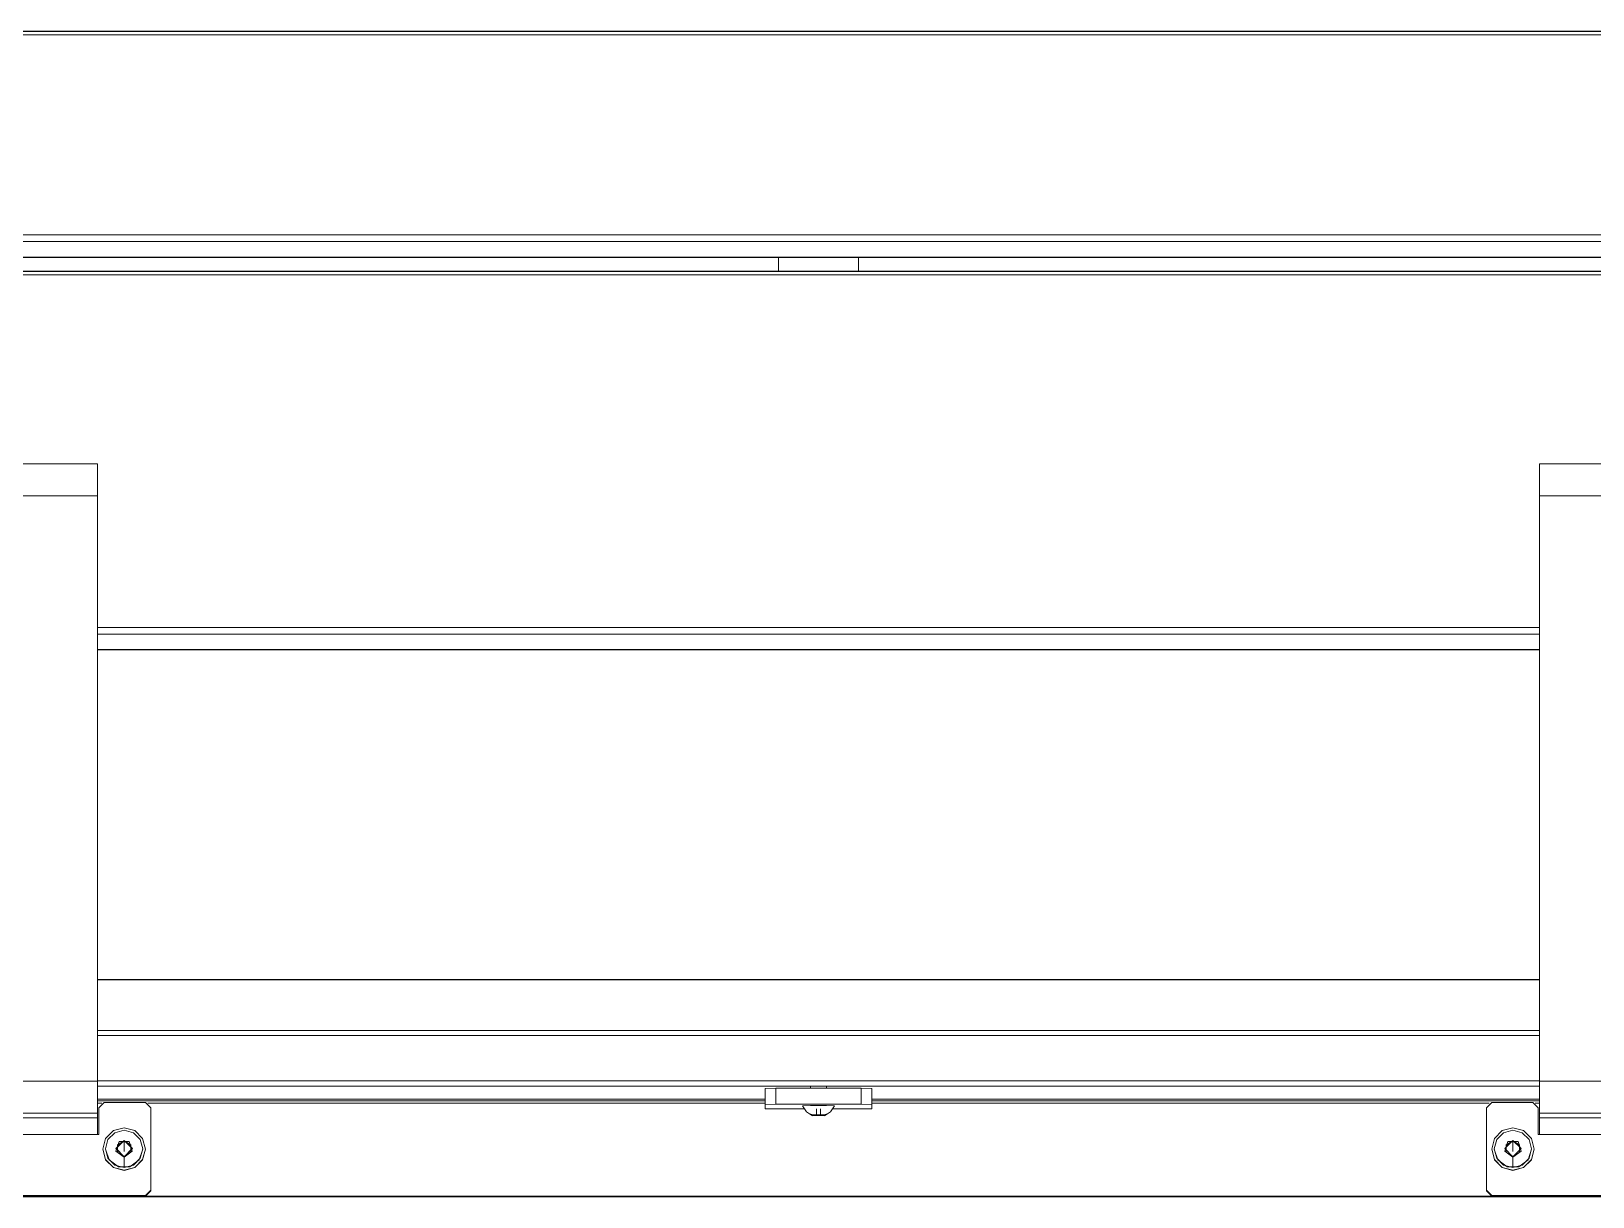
# Model space of a CAD drawing. Header units: millimetres. Extents: x 22162 to 28102, y 3160 to 7360.
# Drawn here: x 25111 to 25698, y 6260 to 6698 of the extents above; entities that cross this region are included whole.
import ezdxf

# ---------------------------------------------------------------- set-up
doc = ezdxf.new("R2010")
doc.units = ezdxf.units.MM
doc.header["$LTSCALE"] = 0.3
doc.layers.add('Visible', color=7, linetype='Continuous', lineweight=18)

msp = doc.modelspace()

# ---------------------------------------------------------------- linework, layer by layer
at = {"layer": 'Visible', "color": 0}
for p, q in [((26301.14, 6698.44), (24513.38, 6698.44)), ((24513.73, 6698.32), (26300.79, 6698.32)), ((24515.26, 6697.12), (26299.26, 6697.12)), ((24515.26, 6621.95), (26299.26, 6621.95)), ((24513.26, 6619.38), (26301.26, 6619.38)), ((24513.26, 6613.57), (26301.26, 6613.57)), ((26301.14, 6613.45), (24513.38, 6613.45)), ((25392.26, 6613.45), (24555.26, 6613.45)), ((25392.26, 6613.57), (25392.26, 6608.23)), ((25392.26, 6613.45), (25392.26, 6608.23)), ((25422.26, 6608.23), (25422.26, 6613.57)), ((25422.26, 6608.23), (25422.26, 6613.45)), ((26259.26, 6613.45), (25422.26, 6613.45)), ((26301.14, 6608.23), (24513.38, 6608.23)), ((24513.73, 6608.11), (26300.79, 6608.11)), ((24515.26, 6606.91), (26299.26, 6606.91)), ((25096.26, 6535.85), (25136.26, 6535.85)), ((25136.26, 6535.84), (25096.26, 6535.84)), ((25678.26, 6535.85), (25718.26, 6535.85)), ((25718.26, 6535.84), (25678.26, 6535.84)), ((25136.26, 6523.85), (25096.26, 6523.85)), ((25136.26, 6303.86), (25136.26, 6523.85)), ((25678.26, 6303.86), (25678.26, 6523.85)), ((25718.26, 6523.85), (25678.26, 6523.85)), ((25136.26, 6474.41), (25678.26, 6474.41)), ((25136.26, 6471.85), (25678.26, 6471.85)), ((25136.26, 6466.04), (25678.26, 6466.04)), ((25678.26, 6465.92), (25136.26, 6465.92)), ((25678.26, 6465.91), (25136.26, 6465.91)), ((25678.26, 6342.05), (25136.26, 6342.05)), ((25136.26, 6341.95), (25678.26, 6341.95)), ((25136.26, 6322.96), (25678.26, 6322.96)), ((25678.26, 6322.96), (25136.26, 6322.96)), ((25136.26, 6321.03), (25678.26, 6321.03)), ((25136.26, 6303.86), (25096.26, 6303.86)), ((25136.26, 6304.04), (25678.26, 6304.04)), ((25718.26, 6303.86), (25678.26, 6303.86)), ((25136.26, 6301.98), (25678.26, 6301.98)), ((25387.26, 6295.06), (25387.26, 6301.06)), ((25423.26, 6301.2), (25391.26, 6301.2)), ((25391.26, 6295.2), (25391.26, 6301.2)), ((25404.26, 6301.2), (25404.26, 6301.98)), ((25423.26, 6301.2), (25423.26, 6295.2)), ((25427.26, 6295.06), (25427.26, 6301.06)), ((25136.26, 6291.87), (25096.26, 6291.87)), ((25136.26, 6297.06), (25387.26, 6297.06)), ((25387.26, 6297.05), (25136.26, 6297.05)), ((25387.26, 6296.43), (25136.26, 6296.43)), ((25136.26, 6295.62), (25137.87, 6295.62)), ((25136.26, 6290.04), (25136.26, 6291.87)), ((25136.76, 6293.83), (25136.76, 6283.83)), ((25154.26, 6295.83), (25138.76, 6295.83)), ((25155.15, 6295.62), (25387.26, 6295.62)), ((25156.26, 6262.85), (25156.26, 6293.83)), ((25387.26, 6295.06), (25387.26, 6293.43)), ((25392.46, 6293.43), (25387.26, 6293.43)), ((25423.26, 6295.2), (25391.26, 6295.2)), ((25392.26, 6293.43), (25392.26, 6293.42)), ((25392.26, 6293.42), (25401.89, 6293.42)), ((25392.46, 6293.43), (25392.46, 6293.42)), ((25392.46, 6293.42), (25392.46, 6293.43)), ((25406.51, 6291.01), (25406.51, 6293.48)), ((25406.51, 6291.01), (25406.51, 6293.48)), ((25408.01, 6291.01), (25408.01, 6293.48)), ((25408.01, 6291.01), (25408.01, 6293.48)), ((25412.63, 6293.42), (25422.26, 6293.42)), ((25422.06, 6293.43), (25422.06, 6293.42)), ((25427.26, 6293.43), (25422.06, 6293.43)), ((25422.06, 6293.42), (25422.06, 6293.43)), ((25422.26, 6293.42), (25422.26, 6293.43)), ((25427.26, 6297.06), (25678.26, 6297.06)), ((25678.26, 6297.05), (25427.26, 6297.05)), ((25678.26, 6296.43), (25427.26, 6296.43)), ((25427.26, 6295.62), (25659.37, 6295.62)), ((25427.26, 6295.06), (25427.26, 6293.43)), ((25658.26, 6293.83), (25658.26, 6262.85)), ((25675.76, 6295.83), (25660.26, 6295.83)), ((25676.65, 6295.62), (25678.26, 6295.62)), ((25677.76, 6283.83), (25677.76, 6293.83)), ((25678.26, 6290.04), (25678.26, 6291.87)), ((25718.26, 6291.87), (25678.26, 6291.87)), ((25136.26, 6290.04), (25096.26, 6290.04)), ((25404.26, 6291.46), (25404.26, 6291.46)), ((25404.63, 6291.12), (25404.63, 6291.48)), ((25404.63, 6291.12), (25404.63, 6291.48)), ((25405.01, 6291.35), (25405.01, 6290.89)), ((25405.38, 6291.03), (25405.38, 6291.17)), ((25405.38, 6291.03), (25405.38, 6291.17)), ((25406.51, 6291.19), (25406.51, 6291.19)), ((25408.01, 6291.19), (25408.01, 6291.19)), ((25409.13, 6291.03), (25409.13, 6291.17)), ((25409.14, 6291.03), (25409.14, 6291.17)), ((25409.51, 6291.35), (25409.51, 6290.89)), ((25409.88, 6291.12), (25409.88, 6291.48)), ((25409.89, 6291.12), (25409.89, 6291.48)), ((25718.26, 6290.04), (25678.26, 6290.04)), ((25136.26, 6283.83), (25096.26, 6283.83)), ((25136.76, 6283.83), (25136.26, 6283.83)), ((25143.76, 6279.96), (25143.76, 6279.86)), ((25146.26, 6281.4), (25146.26, 6281.3)), ((25146.26, 6281.4), (25146.26, 6281.3)), ((25148.76, 6279.96), (25148.76, 6279.86)), ((25665.76, 6279.96), (25665.76, 6279.86)), ((25668.26, 6281.4), (25668.26, 6281.3)), ((25668.26, 6281.4), (25668.26, 6281.3)), ((25670.76, 6279.96), (25670.76, 6279.86)), ((25678.26, 6283.83), (25677.76, 6283.83)), ((25718.26, 6283.83), (25678.26, 6283.83)), ((25138.26, 6278.37), (25138.26, 6278.34)), ((25139.26, 6278.4), (25139.26, 6278.37)), ((25153.26, 6278.4), (25153.26, 6278.37)), ((25154.26, 6278.37), (25154.26, 6278.34)), ((25660.26, 6278.37), (25660.26, 6278.34)), ((25661.26, 6278.4), (25661.26, 6278.37)), ((25675.26, 6278.4), (25675.26, 6278.37)), ((25676.26, 6278.37), (25676.26, 6278.34)), ((25156.26, 6262.85), (25156.26, 6262.64)), ((25658.26, 6262.85), (25658.26, 6262.64)), ((26256.26, 6260.43), (24558.26, 6260.43)), ((26256.25, 6260.64), (24558.27, 6260.64)), ((25154.26, 6260.85), (25078.26, 6260.85)), ((25154.26, 6260.64), (25078.26, 6260.64)), ((25154.26, 6260.64), (25154.26, 6260.85)), ((25736.26, 6260.85), (25660.26, 6260.85)), ((25660.26, 6260.64), (25660.26, 6260.85)), ((25736.26, 6260.64), (25660.26, 6260.64))]:
    msp.add_line(p, q, dxfattribs=at)
for points in [[(25136.26, 6535.84), (25136.26, 6535.85)], [(25136.26, 6535.85), (25136.26, 6534.23), (25136.26, 6529.84), (25136.26, 6523.85)], [(25678.26, 6535.84), (25678.26, 6535.85)], [(25678.26, 6535.85), (25678.26, 6534.23), (25678.26, 6529.84), (25678.26, 6523.85)], [(25136.26, 6303.86), (25136.26, 6297.99), (25136.26, 6293.63), (25136.26, 6291.87)], [(25678.26, 6303.86), (25678.26, 6297.99), (25678.26, 6293.63), (25678.26, 6291.87)], [(25387.26, 6301.06), (25391.26, 6301.2)], [(25410.26, 6301.2), (25410.26, 6301.98)], [(25423.26, 6301.2), (25427.26, 6301.06)], [(25138.76, 6295.83), (25136.76, 6293.83)], [(25156.26, 6293.83), (25154.26, 6295.83)], [(25387.26, 6295.06), (25391.26, 6295.2)], [(25413.26, 6294.57), (25410.23, 6294.75), (25404.2, 6294.75), (25401.26, 6294.57)], [(25401.26, 6294.57), (25401.44, 6294.52)], [(25401.26, 6294.57), (25402.77, 6292.37), (25404.98, 6290.9)], [(25409.53, 6290.9), (25411.75, 6292.37), (25413.26, 6294.57)], [(25423.26, 6295.2), (25427.26, 6295.06)], [(25660.26, 6295.83), (25658.26, 6293.83)], [(25677.76, 6293.83), (25675.76, 6295.83)], [(25136.26, 6290.04), (25136.26, 6288.14), (25136.26, 6283.83)], [(25146.26, 6286.37), (25142.26, 6285.3), (25139.33, 6282.37), (25138.26, 6278.37)], [(25154.26, 6278.37), (25153.19, 6282.37), (25150.26, 6285.3), (25146.26, 6286.37)], [(25404.63, 6291.12), (25404.26, 6291.46)], [(25404.26, 6291.46), (25405.38, 6291.17)], [(25404.26, 6291.37), (25404.63, 6291.08)], [(25405.01, 6290.89), (25404.63, 6291.12)], [(25404.63, 6291.12), (25404.63, 6291.12)], [(25404.63, 6291.07), (25404.63, 6291.08)], [(25404.63, 6291.07), (25404.98, 6290.9)], [(25404.98, 6290.9), (25405.01, 6290.89)], [(25405.38, 6291.03), (25405.01, 6291.21)], [(25405.38, 6291.17), (25406.51, 6291.19)], [(25405.38, 6291.17), (25405.38, 6291.17)], [(25405.38, 6291.03), (25405.38, 6291.03)], [(25406.51, 6291.01), (25405.38, 6291.03)], [(25406.51, 6291.19), (25408.01, 6291.19)], [(25406.51, 6291.19), (25406.51, 6291.19)], [(25408.01, 6291.01), (25406.51, 6291.01)], [(25406.51, 6291.01), (25406.51, 6291.01)], [(25408.01, 6291.19), (25408.01, 6291.19)], [(25408.01, 6291.19), (25409.13, 6291.17)], [(25409.13, 6291.03), (25408.01, 6291.01)], [(25408.01, 6291.01), (25408.01, 6291.01)], [(25409.14, 6291.17), (25409.13, 6291.17)], [(25409.13, 6291.03), (25409.14, 6291.03)], [(25409.14, 6291.17), (25410.26, 6291.46)], [(25409.51, 6291.21), (25409.14, 6291.03)], [(25409.88, 6291.12), (25409.51, 6290.89)], [(25409.51, 6290.89), (25409.53, 6290.9)], [(25409.53, 6290.9), (25409.88, 6291.07)], [(25409.88, 6291.12), (25409.89, 6291.12)], [(25409.89, 6291.08), (25409.88, 6291.07)], [(25410.26, 6291.46), (25409.89, 6291.12)], [(25409.89, 6291.08), (25410.26, 6291.37)], [(25668.26, 6286.37), (25664.26, 6285.3), (25661.33, 6282.37), (25660.26, 6278.37)], [(25676.26, 6278.37), (25675.19, 6282.37), (25672.26, 6285.3), (25668.26, 6286.37)], [(25678.26, 6290.04), (25678.26, 6288.14), (25678.26, 6283.83)], [(25146.26, 6285.4), (25142.76, 6284.46), (25140.2, 6281.9), (25139.26, 6278.4)], [(25146.26, 6275.42), (25143.16, 6278.52), (25146.26, 6281.62), (25149.36, 6278.52), (25146.26, 6275.42)], [(25146.26, 6275.28), (25143.17, 6277.52), (25144.35, 6281.15), (25148.17, 6281.15), (25149.35, 6277.52), (25146.26, 6275.28)], [(25146.26, 6281.55), (25143.23, 6278.52), (25146.26, 6275.49), (25149.29, 6278.52), (25146.26, 6281.55)], [(25146.26, 6281.4), (25143.76, 6279.96)], [(25143.76, 6279.86), (25146.26, 6281.3)], [(25143.76, 6279.96), (25143.76, 6279.96)], [(25143.76, 6277.08), (25143.76, 6279.96)], [(25143.76, 6279.86), (25143.76, 6279.85)], [(25143.76, 6277.08), (25143.76, 6279.85)], [(25153.26, 6278.4), (25152.32, 6281.9), (25149.76, 6284.46), (25146.26, 6285.4)], [(25146.26, 6281.4), (25146.26, 6281.55)], [(25146.26, 6281.4), (25146.26, 6281.4)], [(25148.76, 6279.96), (25146.26, 6281.4)], [(25146.26, 6281.4), (25146.26, 6281.4)], [(25146.26, 6281.3), (25146.26, 6281.3)], [(25146.26, 6281.3), (25146.26, 6281.3)], [(25146.26, 6281.3), (25148.76, 6279.86)], [(25146.26, 6279.27), (25146.26, 6281.3)], [(25148.76, 6277.08), (25148.76, 6279.96)], [(25148.76, 6279.96), (25148.76, 6279.96)], [(25148.76, 6279.85), (25148.76, 6279.86)], [(25148.76, 6277.08), (25148.76, 6279.85)], [(25668.26, 6285.4), (25664.76, 6284.46), (25662.2, 6281.9), (25661.26, 6278.4)], [(25668.26, 6275.42), (25665.16, 6278.52), (25668.26, 6281.62), (25671.36, 6278.52), (25668.26, 6275.42)], [(25668.26, 6275.28), (25665.17, 6277.52), (25666.35, 6281.15), (25670.17, 6281.15), (25671.35, 6277.52), (25668.26, 6275.28)], [(25668.26, 6281.55), (25665.23, 6278.52), (25668.26, 6275.49), (25671.29, 6278.52), (25668.26, 6281.55)], [(25668.26, 6281.4), (25665.76, 6279.96)], [(25665.76, 6279.86), (25668.26, 6281.3)], [(25665.76, 6279.96), (25665.76, 6279.96)], [(25665.76, 6277.08), (25665.76, 6279.96)], [(25665.76, 6279.86), (25665.76, 6279.85)], [(25665.76, 6277.08), (25665.76, 6279.85)], [(25675.26, 6278.4), (25674.32, 6281.9), (25671.76, 6284.46), (25668.26, 6285.4)], [(25668.26, 6281.4), (25668.26, 6281.55)], [(25668.26, 6281.4), (25668.26, 6281.4)], [(25670.76, 6279.96), (25668.26, 6281.4)], [(25668.26, 6281.4), (25668.26, 6281.4)], [(25668.26, 6281.3), (25668.26, 6281.3)], [(25668.26, 6281.3), (25668.26, 6281.3)], [(25668.26, 6281.3), (25670.76, 6279.86)], [(25668.26, 6279.27), (25668.26, 6281.3)], [(25670.76, 6277.08), (25670.76, 6279.96)], [(25670.76, 6279.96), (25670.76, 6279.96)], [(25670.76, 6279.85), (25670.76, 6279.86)], [(25670.76, 6277.08), (25670.76, 6279.85)], [(25138.26, 6278.37), (25139.33, 6274.38), (25142.26, 6271.45), (25146.26, 6270.38), (25150.26, 6271.45), (25153.19, 6274.38), (25154.26, 6278.37)], [(25138.26, 6278.36), (25138.26, 6278.34)], [(25138.26, 6278.34), (25139.33, 6274.34), (25142.26, 6271.41), (25146.26, 6270.34), (25150.26, 6271.41), (25153.19, 6274.34), (25154.26, 6278.34)], [(25139.26, 6278.4), (25140.2, 6274.9), (25142.76, 6272.34), (25146.26, 6271.41)], [(25139.26, 6278.39), (25139.26, 6278.37)], [(25139.26, 6278.37), (25140.6, 6274.26), (25144.1, 6271.72), (25148.42, 6271.72), (25151.92, 6274.26), (25153.26, 6278.37)], [(25143.76, 6277.08), (25143.76, 6277.08)], [(25143.76, 6277.08), (25146.26, 6275.64)], [(25146.26, 6279.27), (25146.26, 6277.48), (25146.26, 6279.27)], [(25146.26, 6271.41), (25149.76, 6272.34), (25152.32, 6274.9), (25153.26, 6278.4)], [(25146.26, 6275.64), (25148.76, 6277.08)], [(25146.26, 6275.64), (25146.26, 6275.64)], [(25146.26, 6275.42), (25146.26, 6275.28)], [(25146.26, 6275.28), (25146.26, 6271.41)], [(25148.76, 6277.08), (25148.76, 6277.08)], [(25153.26, 6278.37), (25153.26, 6278.39)], [(25154.26, 6278.34), (25154.26, 6278.36)], [(25660.26, 6278.37), (25661.33, 6274.38), (25664.26, 6271.45), (25668.26, 6270.38), (25672.26, 6271.45), (25675.19, 6274.38), (25676.26, 6278.37)], [(25660.26, 6278.36), (25660.26, 6278.34)], [(25660.26, 6278.34), (25661.33, 6274.34), (25664.26, 6271.41), (25668.26, 6270.34), (25672.26, 6271.41), (25675.19, 6274.34), (25676.26, 6278.34)], [(25661.26, 6278.4), (25662.2, 6274.9), (25664.76, 6272.34), (25668.26, 6271.41)], [(25661.26, 6278.39), (25661.26, 6278.37)], [(25661.26, 6278.37), (25662.6, 6274.26), (25666.1, 6271.72), (25670.42, 6271.72), (25673.92, 6274.26), (25675.26, 6278.37)], [(25665.76, 6277.08), (25665.76, 6277.08)], [(25665.76, 6277.08), (25668.26, 6275.64)], [(25668.26, 6279.27), (25668.26, 6277.48), (25668.26, 6279.27)], [(25668.26, 6271.41), (25671.76, 6272.34), (25674.32, 6274.9), (25675.26, 6278.4)], [(25668.26, 6275.64), (25670.76, 6277.08)], [(25668.26, 6275.64), (25668.26, 6275.64)], [(25668.26, 6275.42), (25668.26, 6275.28)], [(25668.26, 6275.28), (25668.26, 6271.41)], [(25670.76, 6277.08), (25670.76, 6277.08)], [(25675.26, 6278.37), (25675.26, 6278.39)], [(25676.26, 6278.34), (25676.26, 6278.36)], [(25154.26, 6260.85), (25156.26, 6262.85)], [(25154.26, 6260.64), (25156.26, 6262.64)], [(25658.26, 6262.85), (25660.26, 6260.85)], [(25658.26, 6262.64), (25660.26, 6260.64)]]:
    msp.add_lwpolyline(points, dxfattribs=at)

doc.saveas('drawing.dxf')
